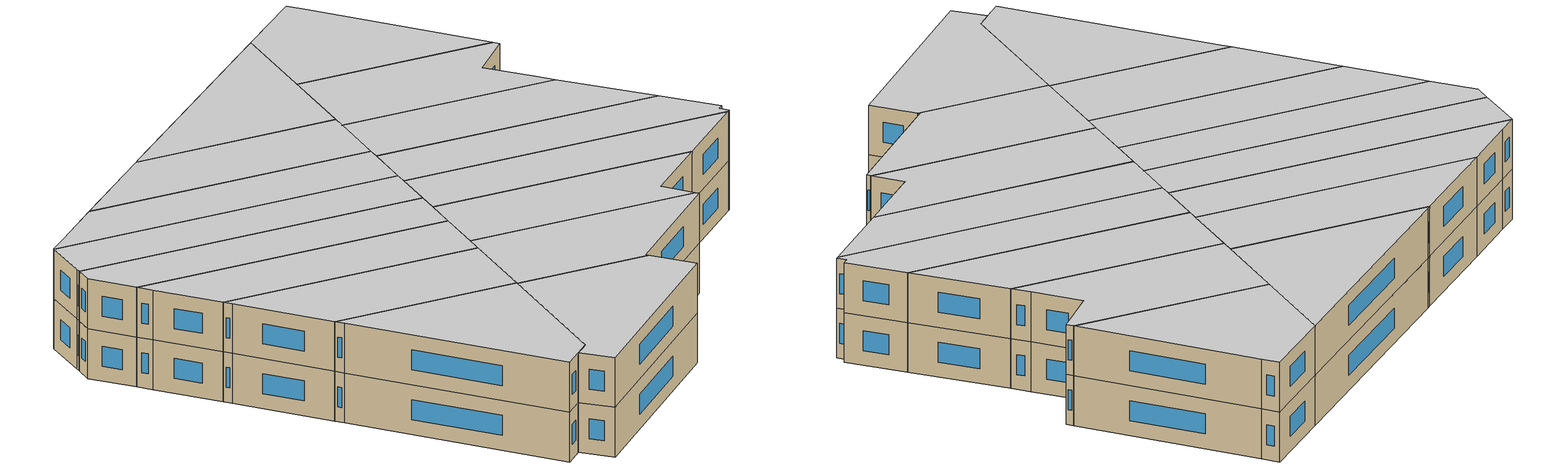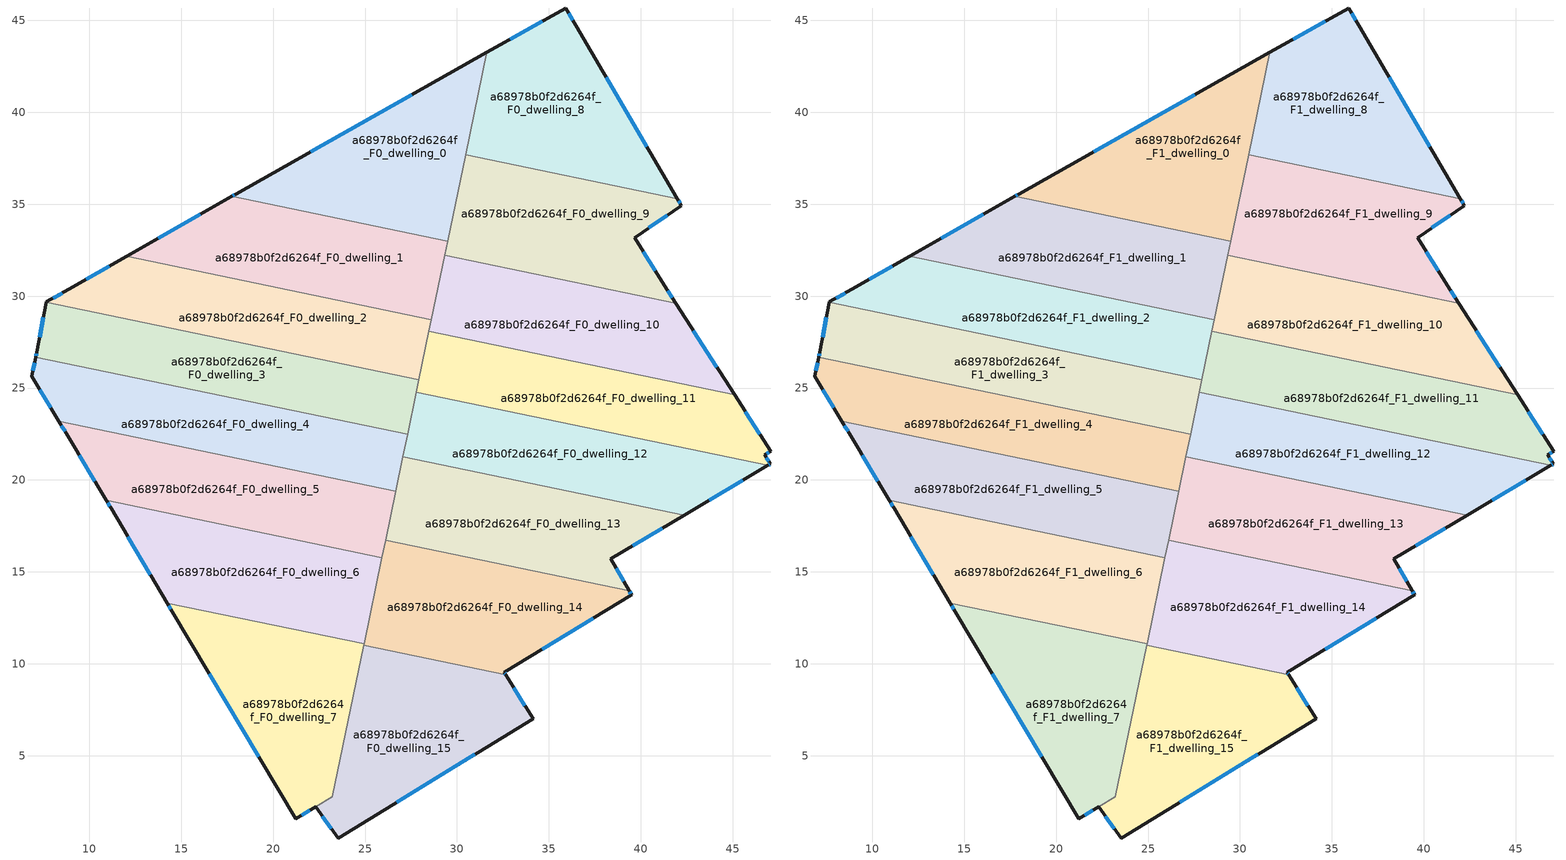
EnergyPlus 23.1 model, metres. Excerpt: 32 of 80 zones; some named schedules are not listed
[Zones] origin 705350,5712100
a68978b0f2d6264f_F0_dwelling_0
 floor ground (EU_floor_Construction): 31.63,43.26 29.49,32.99 17.75,35.43 17.96,35.55 z0
 wall outside (EU_wall_Construction): 31.63,43.26 17.96,35.55 17.75,35.43 z0:3
 wall to a68978b0f2d6264f_F0_dwelling_1 (EU_wall_Construction): 17.75,35.43 29.49,32.99 z0:3
 wall to a68978b0f2d6264f_F0_dwelling_8 (EU_wall_Construction): 30.47,37.7 31.63,43.26 z0:3
 wall to a68978b0f2d6264f_F0_dwelling_9 (EU_wall_Construction): 29.49,32.99 30.47,37.7 z0:3
 window (EU_Window_Construction): 17.9,35.52 17.81,35.47 / 27.54,40.95 22.05,37.86 z0.9:2.1
a68978b0f2d6264f_F0_dwelling_1
 floor ground (EU_floor_Construction): 29.49,32.99 28.61,28.73 12.03,32.17 17.75,35.43 z0
 wall outside (EU_wall_Construction): 17.75,35.43 12.03,32.17 z0:3
 wall to a68978b0f2d6264f_F0_dwelling_2 (EU_wall_Construction): 12.03,32.17 28.61,28.73 z0:3
 wall to a68978b0f2d6264f_F0_dwelling_10 (EU_wall_Construction): 28.61,28.73 29.34,32.22 z0:3
 wall to a68978b0f2d6264f_F0_dwelling_9 (EU_wall_Construction): 29.34,32.22 29.49,32.99 z0:3
 window (EU_Window_Construction): 16.04,34.45 13.74,33.15 z0.9:2.1
a68978b0f2d6264f_F0_dwelling_10
 floor ground (EU_floor_Construction): 41.9,29.62 45.1,24.64 28.48,28.09 29.34,32.22 z0
 wall outside (EU_wall_Construction): 45.1,24.64 41.9,29.62 z0:3
 wall to a68978b0f2d6264f_F0_dwelling_9 (EU_wall_Construction): 41.9,29.62 29.34,32.22 z0:3
 wall to a68978b0f2d6264f_F0_dwelling_11 (EU_wall_Construction): 28.48,28.09 45.1,24.64 z0:3
 wall to a68978b0f2d6264f_F0_dwelling_2 (EU_wall_Construction): 28.61,28.73 28.48,28.09 z0:3
 window (EU_Window_Construction): 44.14,26.13 42.86,28.13 z0.9:2.1
a68978b0f2d6264f_F0_dwelling_11
 floor ground (EU_floor_Construction): 45.1,24.64 47.07,21.58 46.75,21.37 47.05,20.87 46.92,20.8 27.79,24.77 28.48,28.09 z0
 wall outside (EU_wall_Construction): 46.92,20.8 47.05,20.87 46.75,21.37 47.07,21.58 45.1,24.64 z0:3
 wall to a68978b0f2d6264f_F0_dwelling_12 (EU_wall_Construction): 27.79,24.77 46.92,20.8 z0:3
 wall to a68978b0f2d6264f_F0_dwelling_2 (EU_wall_Construction): 28.48,28.09 27.93,25.46 z0:3
 wall to a68978b0f2d6264f_F0_dwelling_3 (EU_wall_Construction): 27.93,25.46 27.79,24.77 z0:3
 window (EU_Window_Construction): 46.96,20.82 47.01,20.85 / 46.48,22.49 45.69,23.72 / 46.85,21.43 46.98,21.52 / 46.96,21.02 46.84,21.22 z0.9:2.1
a68978b0f2d6264f_F0_dwelling_12
 floor ground (EU_floor_Construction): 46.92,20.8 42.36,18.09 27.06,21.26 27.79,24.77 z0
 wall outside (EU_wall_Construction): 42.36,18.09 46.92,20.8 z0:3
 wall to a68978b0f2d6264f_F0_dwelling_13 (EU_wall_Construction): 27.06,21.26 42.36,18.09 z0:3
 wall to a68978b0f2d6264f_F0_dwelling_3 (EU_wall_Construction): 27.79,24.77 27.31,22.48 z0:3
 wall to a68978b0f2d6264f_F0_dwelling_4 (EU_wall_Construction): 27.31,22.48 27.06,21.26 z0:3
 window (EU_Window_Construction): 43.73,18.9 45.55,19.98 z0.9:2.1
a68978b0f2d6264f_F0_dwelling_13
 floor ground (EU_floor_Construction): 42.36,18.09 38.37,15.71 39.37,13.97 26.12,16.72 27.06,21.26 z0
 wall outside (EU_wall_Construction): 39.37,13.97 38.37,15.71 42.36,18.09 z0:3
 wall to a68978b0f2d6264f_F0_dwelling_14 (EU_wall_Construction): 26.12,16.72 39.37,13.97 z0:3
 wall to a68978b0f2d6264f_F0_dwelling_5 (EU_wall_Construction): 26.67,19.4 26.12,16.72 z0:3
 wall to a68978b0f2d6264f_F0_dwelling_4 (EU_wall_Construction): 27.06,21.26 26.67,19.4 z0:3
 window (EU_Window_Construction): 39.57,16.42 41.17,17.38 / 39.07,14.49 38.67,15.19 z0.9:2.1
a68978b0f2d6264f_F0_dwelling_14
 floor ground (EU_floor_Construction): 39.37,13.97 39.5,13.75 32.57,9.53 32.65,9.41 24.93,11.01 26.12,16.72 z0
 wall outside (EU_wall_Construction): 32.65,9.41 32.57,9.53 39.5,13.75 39.37,13.97 z0:3
 wall to a68978b0f2d6264f_F0_dwelling_15 (EU_wall_Construction): 24.93,11.01 32.65,9.41 z0:3
 wall to a68978b0f2d6264f_F0_dwelling_6 (EU_wall_Construction): 25.92,15.78 24.95,11.08 z0:3
 wall to a68978b0f2d6264f_F0_dwelling_5 (EU_wall_Construction): 26.12,16.72 25.92,15.78 z0:3
 wall to a68978b0f2d6264f_F0_dwelling_7 (EU_wall_Construction): 24.95,11.08 24.93,11.01 z0:3
 window (EU_Window_Construction): 39.46,13.82 39.41,13.91 / 34.65,10.79 37.43,12.49 / 32.62,9.44 32.59,9.49 z0.9:2.1
a68978b0f2d6264f_F0_dwelling_15
 floor ground (EU_floor_Construction): 32.65,9.41 34.15,7.01 23.54,0.52 22.31,2.22 23.22,2.76 24.93,11.01 z0
 wall outside (EU_wall_Construction): 22.31,2.22 23.54,0.52 34.15,7.01 32.65,9.41 z0:3
 wall to a68978b0f2d6264f_F0_dwelling_7 (EU_wall_Construction): 24.93,11.01 23.22,2.76 22.31,2.22 z0:3
 window (EU_Window_Construction): 33.7,7.73 33.1,8.69 / 26.72,2.46 30.97,5.07 / 22.68,1.71 23.18,1.03 z0.9:2.1
a68978b0f2d6264f_F0_dwelling_2
 floor ground (EU_floor_Construction): 28.61,28.73 27.93,25.46 7.66,29.66 7.67,29.69 8.89,30.38 12.03,32.17 z0
 wall outside (EU_wall_Construction): 12.03,32.17 8.89,30.38 7.67,29.69 7.66,29.66 z0:3
 wall to a68978b0f2d6264f_F0_dwelling_3 (EU_wall_Construction): 7.66,29.66 27.93,25.46 z0:3
 window (EU_Window_Construction): 8.52,30.17 8.03,29.9 / 11.09,31.63 9.83,30.91 z0.9:2.1
a68978b0f2d6264f_F0_dwelling_3
 floor ground (EU_floor_Construction): 27.93,25.46 27.31,22.48 7.08,26.68 7.14,26.95 7.66,29.66 z0
 wall outside (EU_wall_Construction): 7.66,29.66 7.14,26.95 7.08,26.68 z0:3
 wall to a68978b0f2d6264f_F0_dwelling_4 (EU_wall_Construction): 7.08,26.68 27.31,22.48 z0:3
 window (EU_Window_Construction): 7.51,28.85 7.3,27.76 / 7.12,26.87 7.1,26.76 z0.9:2.1
a68978b0f2d6264f_F0_dwelling_4
 floor ground (EU_floor_Construction): 27.31,22.48 26.67,19.4 8.34,23.21 6.87,25.64 7.08,26.68 z0
 wall outside (EU_wall_Construction): 7.08,26.68 6.87,25.64 8.34,23.21 z0:3
 wall to a68978b0f2d6264f_F0_dwelling_5 (EU_wall_Construction): 8.34,23.21 26.67,19.4 z0:3
 window (EU_Window_Construction): 7.02,26.37 6.93,25.95 / 7.31,24.91 7.9,23.93 z0.9:2.1
a68978b0f2d6264f_F0_dwelling_5
 floor ground (EU_floor_Construction): 26.67,19.4 25.92,15.78 10.93,18.89 8.83,22.4 8.34,23.21 z0
 wall outside (EU_wall_Construction): 8.34,23.21 8.83,22.4 10.93,18.89 z0:3
 wall to a68978b0f2d6264f_F0_dwelling_6 (EU_wall_Construction): 10.93,18.89 25.92,15.78 z0:3
 window (EU_Window_Construction): 8.48,22.96 8.68,22.64 / 9.46,21.35 10.3,19.94 z0.9:2.1
a68978b0f2d6264f_F0_dwelling_6
 floor ground (EU_floor_Construction): 25.92,15.78 24.95,11.08 14.23,13.31 11.19,18.45 10.93,18.89 z0
 wall outside (EU_wall_Construction): 10.93,18.89 11.19,18.45 14.23,13.31 z0:3
 wall to a68978b0f2d6264f_F0_dwelling_7 (EU_wall_Construction): 14.23,13.31 24.95,11.08 z0:3
 window (EU_Window_Construction): 11.01,18.76 11.12,18.58 / 12.11,16.91 13.32,14.85 z0.9:2.1
a68978b0f2d6264f_F0_dwelling_7
 floor ground (EU_floor_Construction): 24.95,11.08 23.22,2.76 21.22,1.58 14.52,12.82 14.23,13.31 z0
 wall outside (EU_wall_Construction): 14.23,13.31 14.52,12.82 21.22,1.58 22.31,2.22 z0:3
 window (EU_Window_Construction): 16.53,9.45 19.22,4.94 / 14.32,13.16 14.44,12.96 / 21.55,1.77 21.99,2.03 z0.9:2.1
a68978b0f2d6264f_F0_dwelling_8
 floor ground (EU_floor_Construction): 36.46,44.74 41.99,35.31 30.47,37.7 31.63,43.26 35.92,45.68 z0
 wall outside (EU_wall_Construction): 41.99,35.31 36.46,44.74 35.92,45.68 31.63,43.26 z0:3
 wall to a68978b0f2d6264f_F0_dwelling_9 (EU_wall_Construction): 30.47,37.7 41.99,35.31 z0:3
 window (EU_Window_Construction): 34.63,44.95 32.91,43.98 / 36.3,45.02 36.08,45.4 / 40.33,38.14 38.12,41.92 z0.9:2.1
a68978b0f2d6264f_F0_dwelling_9
 floor ground (EU_floor_Construction): 41.99,35.31 42.21,34.93 39.67,33.19 41.27,30.59 41.9,29.62 29.34,32.22 30.47,37.7 z0
 wall outside (EU_wall_Construction): 41.9,29.62 41.27,30.59 39.67,33.19 42.21,34.93 41.99,35.31 z0:3
 window (EU_Window_Construction): 41.71,29.91 41.46,30.3 / 42.15,35.05 42.06,35.2 / 40.43,33.71 41.45,34.41 / 40.79,31.37 40.15,32.41 z0.9:2.1
a68978b0f2d6264f_F1_dwelling_0
 floor to a68978b0f2d6264f_F0_dwelling_0 (EU_floor_Construction): 31.63,43.26 29.49,32.99 17.75,35.43 17.96,35.55 z3
 wall outside (EU_wall_Construction): 31.63,43.26 17.96,35.55 17.75,35.43 z3:6
 wall to a68978b0f2d6264f_F1_dwelling_1 (EU_wall_Construction): 17.75,35.43 29.49,32.99 z3:6
 wall to a68978b0f2d6264f_F1_dwelling_8 (EU_wall_Construction): 30.47,37.7 31.63,43.26 z3:6
 wall to a68978b0f2d6264f_F1_dwelling_9 (EU_wall_Construction): 29.49,32.99 30.47,37.7 z3:6
 window (EU_Window_Construction): 17.9,35.52 17.81,35.47 / 27.54,40.95 22.05,37.86 z3.9:5.1
 ceiling to a68978b0f2d6264f_F2_dwelling_0 (EU_floor_Construction): 29.49,32.99 31.63,43.26 17.96,35.55 17.75,35.43 z6
a68978b0f2d6264f_F1_dwelling_1
 floor to a68978b0f2d6264f_F0_dwelling_1 (EU_floor_Construction): 29.49,32.99 28.61,28.73 12.03,32.17 17.75,35.43 z3
 wall outside (EU_wall_Construction): 17.75,35.43 12.03,32.17 z3:6
 wall to a68978b0f2d6264f_F1_dwelling_2 (EU_wall_Construction): 12.03,32.17 28.61,28.73 z3:6
 wall to a68978b0f2d6264f_F1_dwelling_10 (EU_wall_Construction): 28.61,28.73 29.34,32.22 z3:6
 wall to a68978b0f2d6264f_F1_dwelling_9 (EU_wall_Construction): 29.34,32.22 29.49,32.99 z3:6
 window (EU_Window_Construction): 16.04,34.45 13.74,33.15 z3.9:5.1
 ceiling to a68978b0f2d6264f_F2_dwelling_1 (EU_floor_Construction): 28.61,28.73 29.49,32.99 17.75,35.43 12.03,32.17 z6
a68978b0f2d6264f_F1_dwelling_10
 floor to a68978b0f2d6264f_F0_dwelling_10 (EU_floor_Construction): 41.9,29.62 45.1,24.64 28.48,28.09 29.34,32.22 z3
 wall outside (EU_wall_Construction): 45.1,24.64 41.9,29.62 z3:6
 wall to a68978b0f2d6264f_F1_dwelling_9 (EU_wall_Construction): 41.9,29.62 29.34,32.22 z3:6
 wall to a68978b0f2d6264f_F1_dwelling_11 (EU_wall_Construction): 28.48,28.09 45.1,24.64 z3:6
 wall to a68978b0f2d6264f_F1_dwelling_2 (EU_wall_Construction): 28.61,28.73 28.48,28.09 z3:6
 window (EU_Window_Construction): 44.14,26.13 42.86,28.13 z3.9:5.1
 ceiling to a68978b0f2d6264f_F2_dwelling_10 (EU_floor_Construction): 45.1,24.64 41.9,29.62 29.34,32.22 28.48,28.09 z6
a68978b0f2d6264f_F1_dwelling_11
 floor to a68978b0f2d6264f_F0_dwelling_11 (EU_floor_Construction): 45.1,24.64 47.07,21.58 46.75,21.37 47.05,20.87 46.92,20.8 27.79,24.77 28.48,28.09 z3
 wall outside (EU_wall_Construction): 46.92,20.8 47.05,20.87 46.75,21.37 47.07,21.58 45.1,24.64 z3:6
 wall to a68978b0f2d6264f_F1_dwelling_12 (EU_wall_Construction): 27.79,24.77 46.92,20.8 z3:6
 wall to a68978b0f2d6264f_F1_dwelling_2 (EU_wall_Construction): 28.48,28.09 27.93,25.46 z3:6
 wall to a68978b0f2d6264f_F1_dwelling_3 (EU_wall_Construction): 27.93,25.46 27.79,24.77 z3:6
 window (EU_Window_Construction): 46.96,20.82 47.01,20.85 / 46.48,22.49 45.69,23.72 / 46.85,21.43 46.98,21.52 / 46.96,21.02 46.84,21.22 z3.9:5.1
 ceiling to a68978b0f2d6264f_F2_dwelling_11 (EU_floor_Construction): 47.05,20.87 46.75,21.37 47.07,21.58 45.1,24.64 28.48,28.09 27.79,24.77 46.92,20.8 z6
a68978b0f2d6264f_F1_dwelling_12
 floor to a68978b0f2d6264f_F0_dwelling_12 (EU_floor_Construction): 46.92,20.8 42.36,18.09 27.06,21.26 27.79,24.77 z3
 wall outside (EU_wall_Construction): 42.36,18.09 46.92,20.8 z3:6
 wall to a68978b0f2d6264f_F1_dwelling_13 (EU_wall_Construction): 27.06,21.26 42.36,18.09 z3:6
 wall to a68978b0f2d6264f_F1_dwelling_3 (EU_wall_Construction): 27.79,24.77 27.31,22.48 z3:6
 wall to a68978b0f2d6264f_F1_dwelling_4 (EU_wall_Construction): 27.31,22.48 27.06,21.26 z3:6
 window (EU_Window_Construction): 43.73,18.9 45.55,19.98 z3.9:5.1
 ceiling to a68978b0f2d6264f_F2_dwelling_12 (EU_floor_Construction): 46.92,20.8 27.79,24.77 27.06,21.26 42.36,18.09 z6
a68978b0f2d6264f_F1_dwelling_13
 floor to a68978b0f2d6264f_F0_dwelling_13 (EU_floor_Construction): 42.36,18.09 38.37,15.71 39.37,13.97 26.12,16.72 27.06,21.26 z3
 wall outside (EU_wall_Construction): 39.37,13.97 38.37,15.71 42.36,18.09 z3:6
 wall to a68978b0f2d6264f_F1_dwelling_14 (EU_wall_Construction): 26.12,16.72 39.37,13.97 z3:6
 wall to a68978b0f2d6264f_F1_dwelling_5 (EU_wall_Construction): 26.67,19.4 26.12,16.72 z3:6
 wall to a68978b0f2d6264f_F1_dwelling_4 (EU_wall_Construction): 27.06,21.26 26.67,19.4 z3:6
 window (EU_Window_Construction): 39.57,16.42 41.17,17.38 / 39.07,14.49 38.67,15.19 z3.9:5.1
 ceiling to a68978b0f2d6264f_F2_dwelling_13 (EU_floor_Construction): 39.37,13.97 38.37,15.71 42.36,18.09 27.06,21.26 26.12,16.72 z6
a68978b0f2d6264f_F1_dwelling_14
 floor to a68978b0f2d6264f_F0_dwelling_14 (EU_floor_Construction): 39.37,13.97 39.5,13.75 32.57,9.53 32.65,9.41 24.93,11.01 26.12,16.72 z3
 wall outside (EU_wall_Construction): 32.65,9.41 32.57,9.53 39.5,13.75 39.37,13.97 z3:6
 wall to a68978b0f2d6264f_F1_dwelling_15 (EU_wall_Construction): 24.93,11.01 32.65,9.41 z3:6
 wall to a68978b0f2d6264f_F1_dwelling_6 (EU_wall_Construction): 25.92,15.78 24.95,11.08 z3:6
 wall to a68978b0f2d6264f_F1_dwelling_5 (EU_wall_Construction): 26.12,16.72 25.92,15.78 z3:6
 wall to a68978b0f2d6264f_F1_dwelling_7 (EU_wall_Construction): 24.95,11.08 24.93,11.01 z3:6
 window (EU_Window_Construction): 39.46,13.82 39.41,13.91 / 34.65,10.79 37.43,12.49 / 32.62,9.44 32.59,9.49 z3.9:5.1
 ceiling to a68978b0f2d6264f_F2_dwelling_14 (EU_floor_Construction): 39.5,13.75 39.37,13.97 26.12,16.72 24.93,11.01 32.65,9.41 32.57,9.53 z6
a68978b0f2d6264f_F1_dwelling_15
 floor to a68978b0f2d6264f_F0_dwelling_15 (EU_floor_Construction): 32.65,9.41 34.15,7.01 23.54,0.52 22.31,2.22 23.22,2.76 24.93,11.01 z3
 wall outside (EU_wall_Construction): 22.31,2.22 23.54,0.52 34.15,7.01 32.65,9.41 z3:6
 wall to a68978b0f2d6264f_F1_dwelling_7 (EU_wall_Construction): 24.93,11.01 23.22,2.76 22.31,2.22 z3:6
 window (EU_Window_Construction): 33.7,7.73 33.1,8.69 / 26.72,2.46 30.97,5.07 / 22.68,1.71 23.18,1.03 z3.9:5.1
 ceiling to a68978b0f2d6264f_F2_dwelling_15 (EU_floor_Construction): 34.15,7.01 32.65,9.41 24.93,11.01 23.22,2.76 22.31,2.22 23.54,0.52 z6
a68978b0f2d6264f_F1_dwelling_2
 floor to a68978b0f2d6264f_F0_dwelling_2 (EU_floor_Construction): 28.61,28.73 27.93,25.46 7.66,29.66 7.67,29.69 8.89,30.38 12.03,32.17 z3
 wall outside (EU_wall_Construction): 12.03,32.17 8.89,30.38 7.67,29.69 7.66,29.66 z3:6
 wall to a68978b0f2d6264f_F1_dwelling_3 (EU_wall_Construction): 7.66,29.66 27.93,25.46 z3:6
 window (EU_Window_Construction): 8.52,30.17 8.03,29.9 / 11.09,31.63 9.83,30.91 z3.9:5.1
 ceiling to a68978b0f2d6264f_F2_dwelling_2 (EU_floor_Construction): 27.93,25.46 28.61,28.73 12.03,32.17 8.89,30.38 7.67,29.69 7.66,29.66 z6
a68978b0f2d6264f_F1_dwelling_3
 floor to a68978b0f2d6264f_F0_dwelling_3 (EU_floor_Construction): 27.93,25.46 27.31,22.48 7.08,26.68 7.14,26.95 7.66,29.66 z3
 wall outside (EU_wall_Construction): 7.66,29.66 7.14,26.95 7.08,26.68 z3:6
 wall to a68978b0f2d6264f_F1_dwelling_4 (EU_wall_Construction): 7.08,26.68 27.31,22.48 z3:6
 window (EU_Window_Construction): 7.51,28.85 7.3,27.76 / 7.12,26.87 7.1,26.76 z3.9:5.1
 ceiling to a68978b0f2d6264f_F2_dwelling_3 (EU_floor_Construction): 27.31,22.48 27.93,25.46 7.66,29.66 7.14,26.95 7.08,26.68 z6
a68978b0f2d6264f_F1_dwelling_4
 floor to a68978b0f2d6264f_F0_dwelling_4 (EU_floor_Construction): 27.31,22.48 26.67,19.4 8.34,23.21 6.87,25.64 7.08,26.68 z3
 wall outside (EU_wall_Construction): 7.08,26.68 6.87,25.64 8.34,23.21 z3:6
 wall to a68978b0f2d6264f_F1_dwelling_5 (EU_wall_Construction): 8.34,23.21 26.67,19.4 z3:6
 window (EU_Window_Construction): 7.02,26.37 6.93,25.95 / 7.31,24.91 7.9,23.93 z3.9:5.1
 ceiling to a68978b0f2d6264f_F2_dwelling_4 (EU_floor_Construction): 26.67,19.4 27.31,22.48 7.08,26.68 6.87,25.64 8.34,23.21 z6
a68978b0f2d6264f_F1_dwelling_5
 floor to a68978b0f2d6264f_F0_dwelling_5 (EU_floor_Construction): 26.67,19.4 25.92,15.78 10.93,18.89 8.83,22.4 8.34,23.21 z3
 wall outside (EU_wall_Construction): 8.34,23.21 8.83,22.4 10.93,18.89 z3:6
 wall to a68978b0f2d6264f_F1_dwelling_6 (EU_wall_Construction): 10.93,18.89 25.92,15.78 z3:6
 window (EU_Window_Construction): 8.48,22.96 8.68,22.64 / 9.46,21.35 10.3,19.94 z3.9:5.1
 ceiling to a68978b0f2d6264f_F2_dwelling_5 (EU_floor_Construction): 25.92,15.78 26.67,19.4 8.34,23.21 8.83,22.4 10.93,18.89 z6
a68978b0f2d6264f_F1_dwelling_6
 floor to a68978b0f2d6264f_F0_dwelling_6 (EU_floor_Construction): 25.92,15.78 24.95,11.08 14.23,13.31 11.19,18.45 10.93,18.89 z3
 wall outside (EU_wall_Construction): 10.93,18.89 11.19,18.45 14.23,13.31 z3:6
 wall to a68978b0f2d6264f_F1_dwelling_7 (EU_wall_Construction): 14.23,13.31 24.95,11.08 z3:6
 window (EU_Window_Construction): 11.01,18.76 11.12,18.58 / 12.11,16.91 13.32,14.85 z3.9:5.1
 ceiling to a68978b0f2d6264f_F2_dwelling_6 (EU_floor_Construction): 24.95,11.08 25.92,15.78 10.93,18.89 11.19,18.45 14.23,13.31 z6
a68978b0f2d6264f_F1_dwelling_7
 floor to a68978b0f2d6264f_F0_dwelling_7 (EU_floor_Construction): 24.95,11.08 23.22,2.76 21.22,1.58 14.52,12.82 14.23,13.31 z3
 wall outside (EU_wall_Construction): 14.23,13.31 14.52,12.82 21.22,1.58 22.31,2.22 z3:6
 window (EU_Window_Construction): 16.53,9.45 19.22,4.94 / 14.32,13.16 14.44,12.96 / 21.55,1.77 21.99,2.03 z3.9:5.1
 ceiling to a68978b0f2d6264f_F2_dwelling_7 (EU_floor_Construction): 23.22,2.76 24.95,11.08 14.23,13.31 14.52,12.82 21.22,1.58 z6
a68978b0f2d6264f_F1_dwelling_8
 floor to a68978b0f2d6264f_F0_dwelling_8 (EU_floor_Construction): 36.46,44.74 41.99,35.31 30.47,37.7 31.63,43.26 35.92,45.68 z3
 wall outside (EU_wall_Construction): 41.99,35.31 36.46,44.74 35.92,45.68 31.63,43.26 z3:6
 wall to a68978b0f2d6264f_F1_dwelling_9 (EU_wall_Construction): 30.47,37.7 41.99,35.31 z3:6
 window (EU_Window_Construction): 34.63,44.95 32.91,43.98 / 36.3,45.02 36.08,45.4 / 40.33,38.14 38.12,41.92 z3.9:5.1
 ceiling to a68978b0f2d6264f_F2_dwelling_8 (EU_floor_Construction): 41.99,35.31 36.46,44.74 35.92,45.68 31.63,43.26 30.47,37.7 z6
a68978b0f2d6264f_F1_dwelling_9
 floor to a68978b0f2d6264f_F0_dwelling_9 (EU_floor_Construction): 41.99,35.31 42.21,34.93 39.67,33.19 41.27,30.59 41.9,29.62 29.34,32.22 30.47,37.7 z3
 wall outside (EU_wall_Construction): 41.9,29.62 41.27,30.59 39.67,33.19 42.21,34.93 41.99,35.31 z3:6
 window (EU_Window_Construction): 41.71,29.91 41.46,30.3 / 42.15,35.05 42.06,35.2 / 40.43,33.71 41.45,34.41 / 40.79,31.37 40.15,32.41 z3.9:5.1
 ceiling to a68978b0f2d6264f_F2_dwelling_9 (EU_floor_Construction): 41.9,29.62 41.27,30.59 39.67,33.19 42.21,34.93 41.99,35.31 30.47,37.7 29.34,32.22 z6
[Building]
EU S2 Campaign: North Axis=0; Terrain=City; Solar Distribution=FullExterior
[Site:Location]
London: Latitude=51.5; Longitude=-0.5; Time Zone=0; Elevation=25
[SizingPeriod:WeatherFileDays]
AnnualSizingPeriod: Begin Month=1; Begin Day of Month=1; End Month=12; End Day of Month=31; Day of Week for Start Day=Monday; Use Weather File Daylight Saving Period=No; Use Weather File Rain and Snow Indicators=No
[MATERIAL]
EU_InternalMass_Material: Roughness=MediumRough; Thickness=0.1; Conductivity=1; Density=1800; Specific Heat=900; Thermal Absorptance=0.9; Solar Absorptance=0.7; Visible Absorptance=0.7
[MATERIAL:NOMASS] Roughness=MediumRough; Thermal Absorptance=0.9; Solar Absorptance=0.7; Visible Absorptance=0.7
Name | Thermal Resistance
EU_wall_NoMass | 1.04674
EU_floor_NoMass | 2.04616
[WINDOWMATERIAL:SIMPLEGLAZINGSYSTEM]
EU_Window_SimpleGlazing: UFactor=4.25843; Solar Heat Gain Coefficient=0.85; Visible Transmittance=0.85
[CONSTRUCTION]
EU_wall_Construction: EU_wall_NoMass
EU_floor_Construction: EU_floor_NoMass
EU_Window_Construction: EU_Window_SimpleGlazing
EU_InternalMass_Construction: EU_InternalMass_Material
[ZONE] Type=1; Multiplier=1; Ceiling Height=autocalculate; Floor Area=autocalculate; Part of Total Floor Area=Yes
Name | Volume
a68978b0f2d6264f_F0_dwelling_0; a68978b0f2d6264f_F1_dwelling_0 | 188.793
a68978b0f2d6264f_F0_dwelling_1; a68978b0f2d6264f_F1_dwelling_1 | 188.822
a68978b0f2d6264f_F0_dwelling_10; a68978b0f2d6264f_F1_dwelling_10; a68978b0f2d6264f_F0_dwelling_5; a68978b0f2d6264f_F1_dwelling_5 | 188.823
a68978b0f2d6264f_F0_dwelling_11; a68978b0f2d6264f_F1_dwelling_11; a68978b0f2d6264f_F0_dwelling_14; a68978b0f2d6264f_F1_dwelling_14 | 188.788
a68978b0f2d6264f_F0_dwelling_12; a68978b0f2d6264f_F1_dwelling_12 | 188.779
a68978b0f2d6264f_F0_dwelling_13; a68978b0f2d6264f_F1_dwelling_13 | 188.831
a68978b0f2d6264f_F0_dwelling_15; a68978b0f2d6264f_F1_dwelling_15 | 190.47
a68978b0f2d6264f_F0_dwelling_2; a68978b0f2d6264f_F1_dwelling_2 | 188.821
a68978b0f2d6264f_F0_dwelling_3; a68978b0f2d6264f_F1_dwelling_3 | 188.784
a68978b0f2d6264f_F0_dwelling_4; a68978b0f2d6264f_F1_dwelling_4 | 188.792
a68978b0f2d6264f_F0_dwelling_6; a68978b0f2d6264f_F1_dwelling_6 | 188.805
a68978b0f2d6264f_F0_dwelling_7 | 187.135
a68978b0f2d6264f_F1_dwelling_7 | 187.148
a68978b0f2d6264f_F0_dwelling_8; a68978b0f2d6264f_F1_dwelling_8 | 188.796
a68978b0f2d6264f_F0_dwelling_9; a68978b0f2d6264f_F1_dwelling_9 | 188.815
[INTERNALMASS] Construction=EU_InternalMass_Construction
Name | Zone or ZoneList | Surface Area
a68978b0f2d6264f_F0_dwelling_0_EU_InternalMass | a68978b0f2d6264f_F0_dwelling_0 | 62.9311
a68978b0f2d6264f_F0_dwelling_1_EU_InternalMass | a68978b0f2d6264f_F0_dwelling_1 | 62.9403
a68978b0f2d6264f_F0_dwelling_2_EU_InternalMass | a68978b0f2d6264f_F0_dwelling_2 | 62.9404
a68978b0f2d6264f_F0_dwelling_3_EU_InternalMass | a68978b0f2d6264f_F0_dwelling_3 | 62.9282
a68978b0f2d6264f_F0_dwelling_4_EU_InternalMass | a68978b0f2d6264f_F0_dwelling_4 | 62.9305
a68978b0f2d6264f_F0_dwelling_5_EU_InternalMass | a68978b0f2d6264f_F0_dwelling_5 | 62.9414
a68978b0f2d6264f_F0_dwelling_6_EU_InternalMass | a68978b0f2d6264f_F0_dwelling_6 | 62.9351
a68978b0f2d6264f_F0_dwelling_7_EU_InternalMass | a68978b0f2d6264f_F0_dwelling_7 | 62.383
a68978b0f2d6264f_F0_dwelling_8_EU_InternalMass | a68978b0f2d6264f_F0_dwelling_8 | 62.9319
a68978b0f2d6264f_F0_dwelling_9_EU_InternalMass | a68978b0f2d6264f_F0_dwelling_9 | 62.9385
a68978b0f2d6264f_F0_dwelling_10_EU_InternalMass | a68978b0f2d6264f_F0_dwelling_10 | 62.941
a68978b0f2d6264f_F0_dwelling_11_EU_InternalMass | a68978b0f2d6264f_F0_dwelling_11 | 62.9288
a68978b0f2d6264f_F0_dwelling_12_EU_InternalMass | a68978b0f2d6264f_F0_dwelling_12 | 62.9262
a68978b0f2d6264f_F0_dwelling_13_EU_InternalMass | a68978b0f2d6264f_F0_dwelling_13 | 62.9439
a68978b0f2d6264f_F0_dwelling_14_EU_InternalMass | a68978b0f2d6264f_F0_dwelling_14 | 62.9292
a68978b0f2d6264f_F0_dwelling_15_EU_InternalMass | a68978b0f2d6264f_F0_dwelling_15 | 63.4901
a68978b0f2d6264f_F1_dwelling_0_EU_InternalMass | a68978b0f2d6264f_F1_dwelling_0 | 62.9311
a68978b0f2d6264f_F1_dwelling_1_EU_InternalMass | a68978b0f2d6264f_F1_dwelling_1 | 62.9403
a68978b0f2d6264f_F1_dwelling_2_EU_InternalMass | a68978b0f2d6264f_F1_dwelling_2 | 62.9404
a68978b0f2d6264f_F1_dwelling_3_EU_InternalMass | a68978b0f2d6264f_F1_dwelling_3 | 62.9282
a68978b0f2d6264f_F1_dwelling_4_EU_InternalMass | a68978b0f2d6264f_F1_dwelling_4 | 62.9305
a68978b0f2d6264f_F1_dwelling_5_EU_InternalMass | a68978b0f2d6264f_F1_dwelling_5 | 62.9414
a68978b0f2d6264f_F1_dwelling_6_EU_InternalMass | a68978b0f2d6264f_F1_dwelling_6 | 62.9351
a68978b0f2d6264f_F1_dwelling_7_EU_InternalMass | a68978b0f2d6264f_F1_dwelling_7 | 62.383
a68978b0f2d6264f_F1_dwelling_8_EU_InternalMass | a68978b0f2d6264f_F1_dwelling_8 | 62.9319
a68978b0f2d6264f_F1_dwelling_9_EU_InternalMass | a68978b0f2d6264f_F1_dwelling_9 | 62.9385
a68978b0f2d6264f_F1_dwelling_10_EU_InternalMass | a68978b0f2d6264f_F1_dwelling_10 | 62.941
a68978b0f2d6264f_F1_dwelling_11_EU_InternalMass | a68978b0f2d6264f_F1_dwelling_11 | 62.9288
a68978b0f2d6264f_F1_dwelling_12_EU_InternalMass | a68978b0f2d6264f_F1_dwelling_12 | 62.9262
a68978b0f2d6264f_F1_dwelling_13_EU_InternalMass | a68978b0f2d6264f_F1_dwelling_13 | 62.9439
a68978b0f2d6264f_F1_dwelling_14_EU_InternalMass | a68978b0f2d6264f_F1_dwelling_14 | 62.9292
a68978b0f2d6264f_F1_dwelling_15_EU_InternalMass | a68978b0f2d6264f_F1_dwelling_15 | 63.4901
[OTHEREQUIPMENT] Fuel Type=Electricity; Design Level Calculation Method=Watts/Area; Power per Zone Floor Area=1; Fraction Latent=0; Fraction Radiant=0; Fraction Lost=0; Carbon Dioxide Generation Rate=0; EndUse Subcategory=EU_Step8_InternalGains
Name | Zone or ZoneList or Space or SpaceList | Schedule
EU_Step8_InternalGain_a68978b0f2d6264f_F0_dwelling_0_f000 | a68978b0f2d6264f_F0_dwelling_0 | EU_Step8_GainSchedule_a68978b0f2d6264f_F0_dwelling_0_f000
EU_Step8_InternalGain_a68978b0f2d6264f_F0_dwelling_1_f000 | a68978b0f2d6264f_F0_dwelling_1 | EU_Step8_GainSchedule_a68978b0f2d6264f_F0_dwelling_1_f000
EU_Step8_InternalGain_a68978b0f2d6264f_F0_dwelling_2_f000 | a68978b0f2d6264f_F0_dwelling_2 | EU_Step8_GainSchedule_a68978b0f2d6264f_F0_dwelling_2_f000
EU_Step8_InternalGain_a68978b0f2d6264f_F0_dwelling_3_f000 | a68978b0f2d6264f_F0_dwelling_3 | EU_Step8_GainSchedule_a68978b0f2d6264f_F0_dwelling_3_f000
EU_Step8_InternalGain_a68978b0f2d6264f_F0_dwelling_4_f000 | a68978b0f2d6264f_F0_dwelling_4 | EU_Step8_GainSchedule_a68978b0f2d6264f_F0_dwelling_4_f000
EU_Step8_InternalGain_a68978b0f2d6264f_F0_dwelling_5_f000 | a68978b0f2d6264f_F0_dwelling_5 | EU_Step8_GainSchedule_a68978b0f2d6264f_F0_dwelling_5_f000
EU_Step8_InternalGain_a68978b0f2d6264f_F0_dwelling_6_f000 | a68978b0f2d6264f_F0_dwelling_6 | EU_Step8_GainSchedule_a68978b0f2d6264f_F0_dwelling_6_f000
EU_Step8_InternalGain_a68978b0f2d6264f_F0_dwelling_7_f000 | a68978b0f2d6264f_F0_dwelling_7 | EU_Step8_GainSchedule_a68978b0f2d6264f_F0_dwelling_7_f000
EU_Step8_InternalGain_a68978b0f2d6264f_F0_dwelling_8_f000 | a68978b0f2d6264f_F0_dwelling_8 | EU_Step8_GainSchedule_a68978b0f2d6264f_F0_dwelling_8_f000
EU_Step8_InternalGain_a68978b0f2d6264f_F0_dwelling_9_f000 | a68978b0f2d6264f_F0_dwelling_9 | EU_Step8_GainSchedule_a68978b0f2d6264f_F0_dwelling_9_f000
EU_Step8_InternalGain_a68978b0f2d6264f_F0_dwelling_10_f000 | a68978b0f2d6264f_F0_dwelling_10 | EU_Step8_GainSchedule_a68978b0f2d6264f_F0_dwelling_10_f000
EU_Step8_InternalGain_a68978b0f2d6264f_F0_dwelling_11_f000 | a68978b0f2d6264f_F0_dwelling_11 | EU_Step8_GainSchedule_a68978b0f2d6264f_F0_dwelling_11_f000
EU_Step8_InternalGain_a68978b0f2d6264f_F0_dwelling_12_f000 | a68978b0f2d6264f_F0_dwelling_12 | EU_Step8_GainSchedule_a68978b0f2d6264f_F0_dwelling_12_f000
EU_Step8_InternalGain_a68978b0f2d6264f_F0_dwelling_13_f000 | a68978b0f2d6264f_F0_dwelling_13 | EU_Step8_GainSchedule_a68978b0f2d6264f_F0_dwelling_13_f000
EU_Step8_InternalGain_a68978b0f2d6264f_F0_dwelling_14_f000 | a68978b0f2d6264f_F0_dwelling_14 | EU_Step8_GainSchedule_a68978b0f2d6264f_F0_dwelling_14_f000
EU_Step8_InternalGain_a68978b0f2d6264f_F0_dwelling_15_f000 | a68978b0f2d6264f_F0_dwelling_15 | EU_Step8_GainSchedule_a68978b0f2d6264f_F0_dwelling_15_f000
EU_Step8_InternalGain_a68978b0f2d6264f_F1_dwelling_0_f000 | a68978b0f2d6264f_F1_dwelling_0 | EU_Step8_GainSchedule_a68978b0f2d6264f_F1_dwelling_0_f000
EU_Step8_InternalGain_a68978b0f2d6264f_F1_dwelling_1_f000 | a68978b0f2d6264f_F1_dwelling_1 | EU_Step8_GainSchedule_a68978b0f2d6264f_F1_dwelling_1_f000
EU_Step8_InternalGain_a68978b0f2d6264f_F1_dwelling_2_f000 | a68978b0f2d6264f_F1_dwelling_2 | EU_Step8_GainSchedule_a68978b0f2d6264f_F1_dwelling_2_f000
EU_Step8_InternalGain_a68978b0f2d6264f_F1_dwelling_3_f000 | a68978b0f2d6264f_F1_dwelling_3 | EU_Step8_GainSchedule_a68978b0f2d6264f_F1_dwelling_3_f000
EU_Step8_InternalGain_a68978b0f2d6264f_F1_dwelling_4_f000 | a68978b0f2d6264f_F1_dwelling_4 | EU_Step8_GainSchedule_a68978b0f2d6264f_F1_dwelling_4_f000
EU_Step8_InternalGain_a68978b0f2d6264f_F1_dwelling_5_f000 | a68978b0f2d6264f_F1_dwelling_5 | EU_Step8_GainSchedule_a68978b0f2d6264f_F1_dwelling_5_f000
EU_Step8_InternalGain_a68978b0f2d6264f_F1_dwelling_6_f000 | a68978b0f2d6264f_F1_dwelling_6 | EU_Step8_GainSchedule_a68978b0f2d6264f_F1_dwelling_6_f000
EU_Step8_InternalGain_a68978b0f2d6264f_F1_dwelling_7_f000 | a68978b0f2d6264f_F1_dwelling_7 | EU_Step8_GainSchedule_a68978b0f2d6264f_F1_dwelling_7_f000
EU_Step8_InternalGain_a68978b0f2d6264f_F1_dwelling_8_f000 | a68978b0f2d6264f_F1_dwelling_8 | EU_Step8_GainSchedule_a68978b0f2d6264f_F1_dwelling_8_f000
EU_Step8_InternalGain_a68978b0f2d6264f_F1_dwelling_9_f000 | a68978b0f2d6264f_F1_dwelling_9 | EU_Step8_GainSchedule_a68978b0f2d6264f_F1_dwelling_9_f000
EU_Step8_InternalGain_a68978b0f2d6264f_F1_dwelling_10_f000 | a68978b0f2d6264f_F1_dwelling_10 | EU_Step8_GainSchedule_a68978b0f2d6264f_F1_dwelling_10_f000
EU_Step8_InternalGain_a68978b0f2d6264f_F1_dwelling_11_f000 | a68978b0f2d6264f_F1_dwelling_11 | EU_Step8_GainSchedule_a68978b0f2d6264f_F1_dwelling_11_f000
EU_Step8_InternalGain_a68978b0f2d6264f_F1_dwelling_12_f000 | a68978b0f2d6264f_F1_dwelling_12 | EU_Step8_GainSchedule_a68978b0f2d6264f_F1_dwelling_12_f000
EU_Step8_InternalGain_a68978b0f2d6264f_F1_dwelling_13_f000 | a68978b0f2d6264f_F1_dwelling_13 | EU_Step8_GainSchedule_a68978b0f2d6264f_F1_dwelling_13_f000
EU_Step8_InternalGain_a68978b0f2d6264f_F1_dwelling_14_f000 | a68978b0f2d6264f_F1_dwelling_14 | EU_Step8_GainSchedule_a68978b0f2d6264f_F1_dwelling_14_f000
EU_Step8_InternalGain_a68978b0f2d6264f_F1_dwelling_15_f000 | a68978b0f2d6264f_F1_dwelling_15 | EU_Step8_GainSchedule_a68978b0f2d6264f_F1_dwelling_15_f000
[ZONEVENTILATION:DESIGNFLOWRATE] Schedule=EU_AlwaysOn; Design Flow Rate Calculation Method=AirChanges/Hour; Air Changes per Hour=0.488719; Ventilation Type=Natural; Fan Pressure Rise=0; Fan Total Efficiency=1; Constant Term Coefficient=1; Temperature Term Coefficient=0; Velocity Term Coefficient=0; Velocity Squared Term Coefficient=0; Minimum Indoor Temperature=-100; Maximum Indoor Temperature=100; Delta Temperature=-100; Minimum Outdoor Temperature=-100; Maximum Outdoor Temperature=100; Maximum Wind Speed=40
Name | Zone or ZoneList or Space or SpaceList
EU_ConstantAir_a68978b0f2d6264f_F0_dwelling_0 | a68978b0f2d6264f_F0_dwelling_0
EU_ConstantAir_a68978b0f2d6264f_F0_dwelling_1 | a68978b0f2d6264f_F0_dwelling_1
EU_ConstantAir_a68978b0f2d6264f_F0_dwelling_2 | a68978b0f2d6264f_F0_dwelling_2
EU_ConstantAir_a68978b0f2d6264f_F0_dwelling_3 | a68978b0f2d6264f_F0_dwelling_3
EU_ConstantAir_a68978b0f2d6264f_F0_dwelling_4 | a68978b0f2d6264f_F0_dwelling_4
EU_ConstantAir_a68978b0f2d6264f_F0_dwelling_5 | a68978b0f2d6264f_F0_dwelling_5
EU_ConstantAir_a68978b0f2d6264f_F0_dwelling_6 | a68978b0f2d6264f_F0_dwelling_6
EU_ConstantAir_a68978b0f2d6264f_F0_dwelling_7 | a68978b0f2d6264f_F0_dwelling_7
EU_ConstantAir_a68978b0f2d6264f_F0_dwelling_8 | a68978b0f2d6264f_F0_dwelling_8
EU_ConstantAir_a68978b0f2d6264f_F0_dwelling_9 | a68978b0f2d6264f_F0_dwelling_9
EU_ConstantAir_a68978b0f2d6264f_F0_dwelling_10 | a68978b0f2d6264f_F0_dwelling_10
EU_ConstantAir_a68978b0f2d6264f_F0_dwelling_11 | a68978b0f2d6264f_F0_dwelling_11
EU_ConstantAir_a68978b0f2d6264f_F0_dwelling_12 | a68978b0f2d6264f_F0_dwelling_12
EU_ConstantAir_a68978b0f2d6264f_F0_dwelling_13 | a68978b0f2d6264f_F0_dwelling_13
EU_ConstantAir_a68978b0f2d6264f_F0_dwelling_14 | a68978b0f2d6264f_F0_dwelling_14
EU_ConstantAir_a68978b0f2d6264f_F0_dwelling_15 | a68978b0f2d6264f_F0_dwelling_15
EU_ConstantAir_a68978b0f2d6264f_F1_dwelling_0 | a68978b0f2d6264f_F1_dwelling_0
EU_ConstantAir_a68978b0f2d6264f_F1_dwelling_1 | a68978b0f2d6264f_F1_dwelling_1
EU_ConstantAir_a68978b0f2d6264f_F1_dwelling_2 | a68978b0f2d6264f_F1_dwelling_2
EU_ConstantAir_a68978b0f2d6264f_F1_dwelling_3 | a68978b0f2d6264f_F1_dwelling_3
EU_ConstantAir_a68978b0f2d6264f_F1_dwelling_4 | a68978b0f2d6264f_F1_dwelling_4
EU_ConstantAir_a68978b0f2d6264f_F1_dwelling_5 | a68978b0f2d6264f_F1_dwelling_5
EU_ConstantAir_a68978b0f2d6264f_F1_dwelling_6 | a68978b0f2d6264f_F1_dwelling_6
EU_ConstantAir_a68978b0f2d6264f_F1_dwelling_7 | a68978b0f2d6264f_F1_dwelling_7
EU_ConstantAir_a68978b0f2d6264f_F1_dwelling_8 | a68978b0f2d6264f_F1_dwelling_8
EU_ConstantAir_a68978b0f2d6264f_F1_dwelling_9 | a68978b0f2d6264f_F1_dwelling_9
EU_ConstantAir_a68978b0f2d6264f_F1_dwelling_10 | a68978b0f2d6264f_F1_dwelling_10
EU_ConstantAir_a68978b0f2d6264f_F1_dwelling_11 | a68978b0f2d6264f_F1_dwelling_11
EU_ConstantAir_a68978b0f2d6264f_F1_dwelling_12 | a68978b0f2d6264f_F1_dwelling_12
EU_ConstantAir_a68978b0f2d6264f_F1_dwelling_13 | a68978b0f2d6264f_F1_dwelling_13
EU_ConstantAir_a68978b0f2d6264f_F1_dwelling_14 | a68978b0f2d6264f_F1_dwelling_14
EU_ConstantAir_a68978b0f2d6264f_F1_dwelling_15 | a68978b0f2d6264f_F1_dwelling_15
[HVACTEMPLATE:ZONE:IDEALLOADSAIRSYSTEM] System Availability Schedule=EU_AlwaysOn; Maximum Heating Supply Air Temperature=50; Minimum Cooling Supply Air Temperature=13; Maximum Heating Supply Air Humidity Ratio=0.0156; Minimum Cooling Supply Air Humidity Ratio=0.0077; Heating Limit=NoLimit; Cooling Limit=NoLimit; Heating Availability Schedule=EU_AlwaysOn; Cooling Availability Schedule=EU_CoolingOff; Dehumidification Control Type=ConstantSensibleHeatRatio; Cooling Sensible Heat Ratio=0.7; Dehumidification Setpoint=60; Humidification Control Type=None; Humidification Setpoint=30; Outdoor Air Method=None; Outdoor Air Flow Rate per Person=0.00944; Outdoor Air Flow Rate per Zone Floor Area=0; Outdoor Air Flow Rate per Zone=0; Demand Controlled Ventilation Type=None; Outdoor Air Economizer Type=NoEconomizer; Heat Recovery Type=None; Sensible Heat Recovery Effectiveness=0.7; Latent Heat Recovery Effectiveness=0.65
Name | Template Thermostat
a68978b0f2d6264f_F0_dwelling_0 | EU_HeatOnly_a68978b0f2d6264f_F0_dwelling_0
a68978b0f2d6264f_F0_dwelling_1 | EU_HeatOnly_a68978b0f2d6264f_F0_dwelling_1
a68978b0f2d6264f_F0_dwelling_2 | EU_HeatOnly_a68978b0f2d6264f_F0_dwelling_2
a68978b0f2d6264f_F0_dwelling_3 | EU_HeatOnly_a68978b0f2d6264f_F0_dwelling_3
a68978b0f2d6264f_F0_dwelling_4 | EU_HeatOnly_a68978b0f2d6264f_F0_dwelling_4
a68978b0f2d6264f_F0_dwelling_5 | EU_HeatOnly_a68978b0f2d6264f_F0_dwelling_5
a68978b0f2d6264f_F0_dwelling_6 | EU_HeatOnly_a68978b0f2d6264f_F0_dwelling_6
a68978b0f2d6264f_F0_dwelling_7 | EU_HeatOnly_a68978b0f2d6264f_F0_dwelling_7
a68978b0f2d6264f_F0_dwelling_8 | EU_HeatOnly_a68978b0f2d6264f_F0_dwelling_8
a68978b0f2d6264f_F0_dwelling_9 | EU_HeatOnly_a68978b0f2d6264f_F0_dwelling_9
a68978b0f2d6264f_F0_dwelling_10 | EU_HeatOnly_a68978b0f2d6264f_F0_dwelling_10
a68978b0f2d6264f_F0_dwelling_11 | EU_HeatOnly_a68978b0f2d6264f_F0_dwelling_11
a68978b0f2d6264f_F0_dwelling_12 | EU_HeatOnly_a68978b0f2d6264f_F0_dwelling_12
a68978b0f2d6264f_F0_dwelling_13 | EU_HeatOnly_a68978b0f2d6264f_F0_dwelling_13
a68978b0f2d6264f_F0_dwelling_14 | EU_HeatOnly_a68978b0f2d6264f_F0_dwelling_14
a68978b0f2d6264f_F0_dwelling_15 | EU_HeatOnly_a68978b0f2d6264f_F0_dwelling_15
a68978b0f2d6264f_F1_dwelling_0 | EU_HeatOnly_a68978b0f2d6264f_F1_dwelling_0
a68978b0f2d6264f_F1_dwelling_1 | EU_HeatOnly_a68978b0f2d6264f_F1_dwelling_1
a68978b0f2d6264f_F1_dwelling_2 | EU_HeatOnly_a68978b0f2d6264f_F1_dwelling_2
a68978b0f2d6264f_F1_dwelling_3 | EU_HeatOnly_a68978b0f2d6264f_F1_dwelling_3
a68978b0f2d6264f_F1_dwelling_4 | EU_HeatOnly_a68978b0f2d6264f_F1_dwelling_4
a68978b0f2d6264f_F1_dwelling_5 | EU_HeatOnly_a68978b0f2d6264f_F1_dwelling_5
a68978b0f2d6264f_F1_dwelling_6 | EU_HeatOnly_a68978b0f2d6264f_F1_dwelling_6
a68978b0f2d6264f_F1_dwelling_7 | EU_HeatOnly_a68978b0f2d6264f_F1_dwelling_7
a68978b0f2d6264f_F1_dwelling_8 | EU_HeatOnly_a68978b0f2d6264f_F1_dwelling_8
a68978b0f2d6264f_F1_dwelling_9 | EU_HeatOnly_a68978b0f2d6264f_F1_dwelling_9
a68978b0f2d6264f_F1_dwelling_10 | EU_HeatOnly_a68978b0f2d6264f_F1_dwelling_10
a68978b0f2d6264f_F1_dwelling_11 | EU_HeatOnly_a68978b0f2d6264f_F1_dwelling_11
a68978b0f2d6264f_F1_dwelling_12 | EU_HeatOnly_a68978b0f2d6264f_F1_dwelling_12
a68978b0f2d6264f_F1_dwelling_13 | EU_HeatOnly_a68978b0f2d6264f_F1_dwelling_13
a68978b0f2d6264f_F1_dwelling_14 | EU_HeatOnly_a68978b0f2d6264f_F1_dwelling_14
a68978b0f2d6264f_F1_dwelling_15 | EU_HeatOnly_a68978b0f2d6264f_F1_dwelling_15
[SIZING:ZONE] Zone Cooling Design Supply Air Temperature Input Method=SupplyAirTemperature; Zone Cooling Design Supply Air Temperature=13; Zone Heating Design Supply Air Temperature Input Method=SupplyAirTemperature; Zone Heating Design Supply Air Temperature=50; Zone Cooling Design Supply Air Humidity Ratio=0.008; Zone Heating Design Supply Air Humidity Ratio=0.008; Cooling Design Air Flow Method=DesignDay; Cooling Design Air Flow Rate=0; Cooling Minimum Air Flow per Zone Floor Area=0.000762; Cooling Minimum Air Flow=0; Cooling Minimum Air Flow Fraction=0.2; Heating Design Air Flow Method=DesignDay; Heating Design Air Flow Rate=0; Heating Maximum Air Flow per Zone Floor Area=0.002032; Heating Maximum Air Flow=0.141576; Heating Maximum Air Flow Fraction=0.3; Account for Dedicated Outdoor Air System=No; Dedicated Outdoor Air System Control Strategy=NeutralSupplyAir; Dedicated Outdoor Air Low Setpoint Temperature for Design=autosize; Dedicated Outdoor Air High Setpoint Temperature for Design=autosize; Zone Load Sizing Method=Sensible Load Only No Latent Load; Zone Latent Cooling Design Supply Air Humidity Ratio Input Method=HumidityRatioDifference; Zone Cooling Design Supply Air Humidity Ratio Difference=0.005; Zone Latent Heating Design Supply Air Humidity Ratio Input Method=HumidityRatioDifference; Zone Humidification Design Supply Air Humidity Ratio Difference=0.005
a68978b0f2d6264f_F0_dwelling_0; a68978b0f2d6264f_F0_dwelling_1; a68978b0f2d6264f_F0_dwelling_2; a68978b0f2d6264f_F0_dwelling_3; a68978b0f2d6264f_F0_dwelling_4; a68978b0f2d6264f_F0_dwelling_5; a68978b0f2d6264f_F0_dwelling_6; a68978b0f2d6264f_F0_dwelling_7; a68978b0f2d6264f_F0_dwelling_8; a68978b0f2d6264f_F0_dwelling_9; a68978b0f2d6264f_F0_dwelling_10; a68978b0f2d6264f_F0_dwelling_11; a68978b0f2d6264f_F0_dwelling_12; a68978b0f2d6264f_F0_dwelling_13; a68978b0f2d6264f_F0_dwelling_14; a68978b0f2d6264f_F0_dwelling_15; a68978b0f2d6264f_F1_dwelling_0; a68978b0f2d6264f_F1_dwelling_1; a68978b0f2d6264f_F1_dwelling_2; a68978b0f2d6264f_F1_dwelling_3; a68978b0f2d6264f_F1_dwelling_4; a68978b0f2d6264f_F1_dwelling_5; a68978b0f2d6264f_F1_dwelling_6; a68978b0f2d6264f_F1_dwelling_7; a68978b0f2d6264f_F1_dwelling_8; a68978b0f2d6264f_F1_dwelling_9; a68978b0f2d6264f_F1_dwelling_10; a68978b0f2d6264f_F1_dwelling_11; a68978b0f2d6264f_F1_dwelling_12; a68978b0f2d6264f_F1_dwelling_13; a68978b0f2d6264f_F1_dwelling_14; a68978b0f2d6264f_F1_dwelling_15
[SCHEDULE:FILE] Column Number=1; Rows to Skip at Top=0; Number of Hours of Data=8760; Column Separator=Comma; Interpolate to Timestep=No; Minutes per Item=60; Adjust Schedule for Daylight Savings=Yes
Name | File
EU_Step8_GainSchedule_a68978b0f2d6264f_F0_dwelling_0_f000 | ../../schedules/a68978b0f2d6264f/a68978b0f2d6264f_F0_dwelling_0_f000_gain.csv
EU_Step8_GainSchedule_a68978b0f2d6264f_F0_dwelling_1_f000 | ../../schedules/a68978b0f2d6264f/a68978b0f2d6264f_F0_dwelling_1_f000_gain.csv
EU_Step8_GainSchedule_a68978b0f2d6264f_F0_dwelling_2_f000 | ../../schedules/a68978b0f2d6264f/a68978b0f2d6264f_F0_dwelling_2_f000_gain.csv
EU_Step8_GainSchedule_a68978b0f2d6264f_F0_dwelling_3_f000 | ../../schedules/a68978b0f2d6264f/a68978b0f2d6264f_F0_dwelling_3_f000_gain.csv
EU_Step8_GainSchedule_a68978b0f2d6264f_F0_dwelling_4_f000 | ../../schedules/a68978b0f2d6264f/a68978b0f2d6264f_F0_dwelling_4_f000_gain.csv
EU_Step8_GainSchedule_a68978b0f2d6264f_F0_dwelling_5_f000 | ../../schedules/a68978b0f2d6264f/a68978b0f2d6264f_F0_dwelling_5_f000_gain.csv
EU_Step8_GainSchedule_a68978b0f2d6264f_F0_dwelling_6_f000 | ../../schedules/a68978b0f2d6264f/a68978b0f2d6264f_F0_dwelling_6_f000_gain.csv
EU_Step8_GainSchedule_a68978b0f2d6264f_F0_dwelling_7_f000 | ../../schedules/a68978b0f2d6264f/a68978b0f2d6264f_F0_dwelling_7_f000_gain.csv
EU_Step8_GainSchedule_a68978b0f2d6264f_F0_dwelling_8_f000 | ../../schedules/a68978b0f2d6264f/a68978b0f2d6264f_F0_dwelling_8_f000_gain.csv
EU_Step8_GainSchedule_a68978b0f2d6264f_F0_dwelling_9_f000 | ../../schedules/a68978b0f2d6264f/a68978b0f2d6264f_F0_dwelling_9_f000_gain.csv
EU_Step8_GainSchedule_a68978b0f2d6264f_F0_dwelling_10_f000 | ../../schedules/a68978b0f2d6264f/a68978b0f2d6264f_F0_dwelling_10_f000_gain.csv
EU_Step8_GainSchedule_a68978b0f2d6264f_F0_dwelling_11_f000 | ../../schedules/a68978b0f2d6264f/a68978b0f2d6264f_F0_dwelling_11_f000_gain.csv
EU_Step8_GainSchedule_a68978b0f2d6264f_F0_dwelling_12_f000 | ../../schedules/a68978b0f2d6264f/a68978b0f2d6264f_F0_dwelling_12_f000_gain.csv
EU_Step8_GainSchedule_a68978b0f2d6264f_F0_dwelling_13_f000 | ../../schedules/a68978b0f2d6264f/a68978b0f2d6264f_F0_dwelling_13_f000_gain.csv
EU_Step8_GainSchedule_a68978b0f2d6264f_F0_dwelling_14_f000 | ../../schedules/a68978b0f2d6264f/a68978b0f2d6264f_F0_dwelling_14_f000_gain.csv
EU_Step8_GainSchedule_a68978b0f2d6264f_F0_dwelling_15_f000 | ../../schedules/a68978b0f2d6264f/a68978b0f2d6264f_F0_dwelling_15_f000_gain.csv
EU_Step8_GainSchedule_a68978b0f2d6264f_F1_dwelling_0_f000 | ../../schedules/a68978b0f2d6264f/a68978b0f2d6264f_F1_dwelling_0_f000_gain.csv
EU_Step8_GainSchedule_a68978b0f2d6264f_F1_dwelling_1_f000 | ../../schedules/a68978b0f2d6264f/a68978b0f2d6264f_F1_dwelling_1_f000_gain.csv
EU_Step8_GainSchedule_a68978b0f2d6264f_F1_dwelling_2_f000 | ../../schedules/a68978b0f2d6264f/a68978b0f2d6264f_F1_dwelling_2_f000_gain.csv
EU_Step8_GainSchedule_a68978b0f2d6264f_F1_dwelling_3_f000 | ../../schedules/a68978b0f2d6264f/a68978b0f2d6264f_F1_dwelling_3_f000_gain.csv
EU_Step8_GainSchedule_a68978b0f2d6264f_F1_dwelling_4_f000 | ../../schedules/a68978b0f2d6264f/a68978b0f2d6264f_F1_dwelling_4_f000_gain.csv
EU_Step8_GainSchedule_a68978b0f2d6264f_F1_dwelling_5_f000 | ../../schedules/a68978b0f2d6264f/a68978b0f2d6264f_F1_dwelling_5_f000_gain.csv
EU_Step8_GainSchedule_a68978b0f2d6264f_F1_dwelling_6_f000 | ../../schedules/a68978b0f2d6264f/a68978b0f2d6264f_F1_dwelling_6_f000_gain.csv
EU_Step8_GainSchedule_a68978b0f2d6264f_F1_dwelling_7_f000 | ../../schedules/a68978b0f2d6264f/a68978b0f2d6264f_F1_dwelling_7_f000_gain.csv
EU_Step8_GainSchedule_a68978b0f2d6264f_F1_dwelling_8_f000 | ../../schedules/a68978b0f2d6264f/a68978b0f2d6264f_F1_dwelling_8_f000_gain.csv
EU_Step8_GainSchedule_a68978b0f2d6264f_F1_dwelling_9_f000 | ../../schedules/a68978b0f2d6264f/a68978b0f2d6264f_F1_dwelling_9_f000_gain.csv
EU_Step8_GainSchedule_a68978b0f2d6264f_F1_dwelling_10_f000 | ../../schedules/a68978b0f2d6264f/a68978b0f2d6264f_F1_dwelling_10_f000_gain.csv
EU_Step8_GainSchedule_a68978b0f2d6264f_F1_dwelling_11_f000 | ../../schedules/a68978b0f2d6264f/a68978b0f2d6264f_F1_dwelling_11_f000_gain.csv
EU_Step8_GainSchedule_a68978b0f2d6264f_F1_dwelling_12_f000 | ../../schedules/a68978b0f2d6264f/a68978b0f2d6264f_F1_dwelling_12_f000_gain.csv
EU_Step8_GainSchedule_a68978b0f2d6264f_F1_dwelling_13_f000 | ../../schedules/a68978b0f2d6264f/a68978b0f2d6264f_F1_dwelling_13_f000_gain.csv
EU_Step8_GainSchedule_a68978b0f2d6264f_F1_dwelling_14_f000 | ../../schedules/a68978b0f2d6264f/a68978b0f2d6264f_F1_dwelling_14_f000_gain.csv
